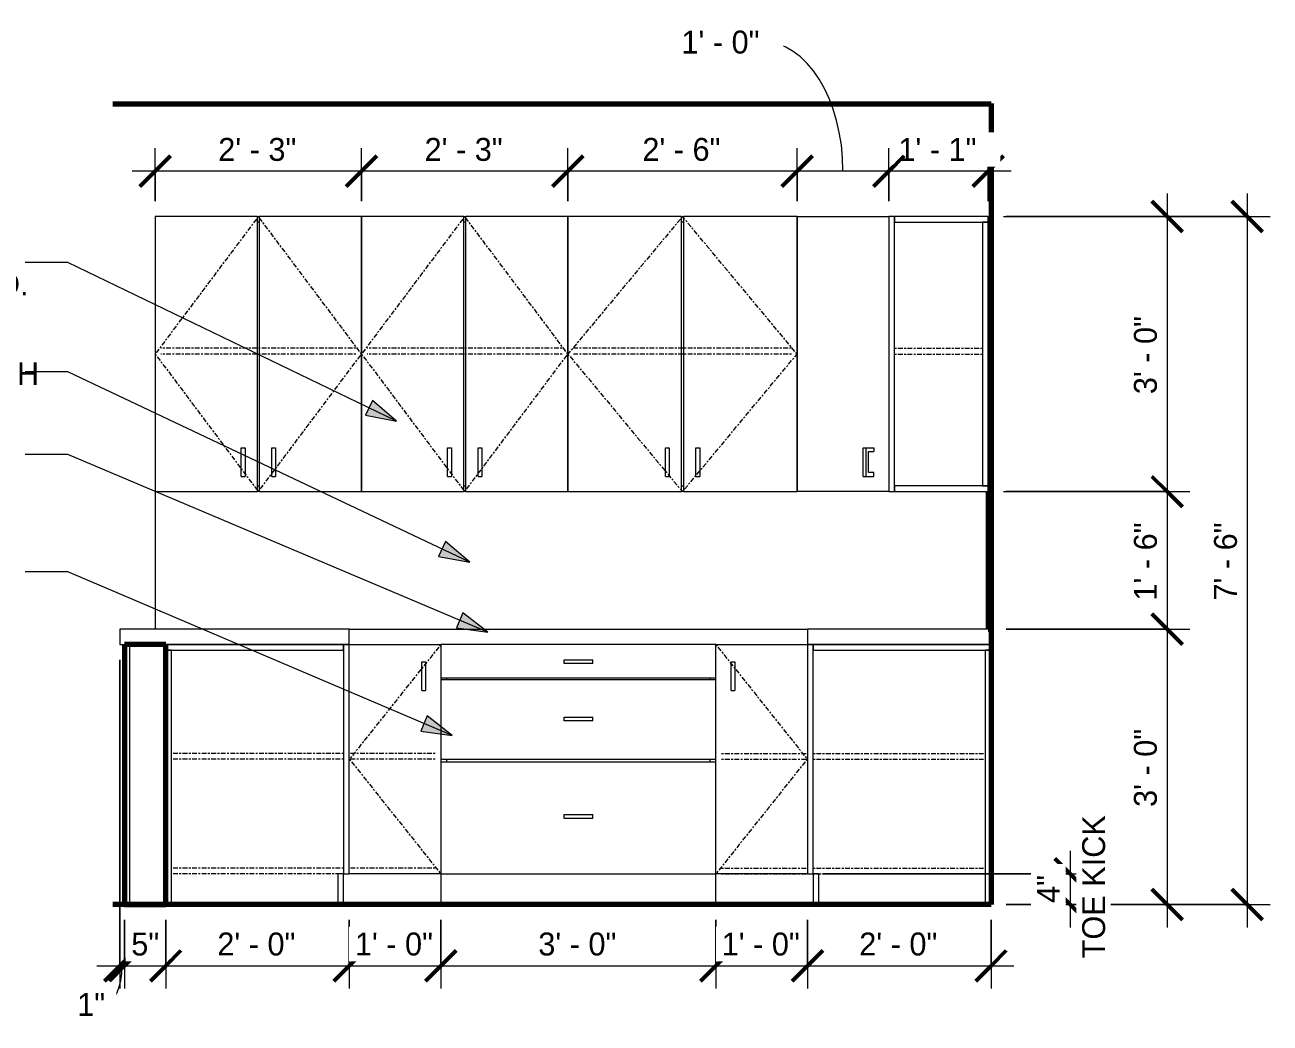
# Model space of a CAD drawing. Header units: inches. Extents: x -3927 to -2736, y 120 to 11438.
# Drawn here: x -2898.5 to -2735.6, y 120.5 to 251.1 of the extents above; entities that cross this region are included whole.
import ezdxf

# ---------------------------------------------------------------- set-up
doc = ezdxf.new("R2010")
doc.units = ezdxf.units.IN
doc.header["$MEASUREMENT"] = 0
doc.linetypes.add('Center', pattern=[1.25, 0.25, -0.1875, 0.625, -0.1875])
for name, color, linetype, lineweight in [('0-6', 130, 'Continuous', 5), ('A-ANNO-DIMS', 211, 'Continuous', 9), ('A-ANNO-DIMS-32', 211, 'Continuous', 9), ('A-FLOR-2', 10, 'Continuous', 70), ('A-WALL', 113, 'Continuous', 18), ('A-WALL-3', 113, 'Continuous', 70), ('A-WALL-4', 113, 'Continuous', 9), ('G-ANNO-TEXT', 231, 'Continuous', 9), ('I-WALL-1', 10, 'Continuous', 70), ('Q-CASE', 31, 'Continuous', 9), ('Q-CASE-2', 31, 'Center', 9), ('Q-SPCQ', 91, 'Continuous', 9)]:
    doc.layers.add(name, color=color, linetype=linetype, lineweight=lineweight)
doc.styles.add('Century Gothic', font='ufonts.com_century-gothic.ttf', dxfattribs={"height": 3})
doc.dimstyles.new('OD_1__HACK_2', dxfattribs={"dimscale": 12, "dimtxt": 3.132505, "dimasz": 0.333333, "dimexe": 0.25, "dimexo": 0.166667, "dimgap": 0.041667, "dimtad": 1, "dimdec": 0, "dimzin": 3, "dimdsep": 46, "dimlunit": 4, "dimtxsty": 'Century Gothic', "dimblk1": 'OBLIQUE', "dimblk2": 'OBLIQUE', "dimsah": 1, "dimcen": 0.09, "dimdle": 0.25, "dimazin": 0, "dimtfac": 1, "dimtdec": 4, "dimtix": 1, "dimtmove": 0, "dimatfit": 3, "dimfxl": 1, "dimtvp": 1, "dimtfill": 1, "dimfrac": 2, "dimtolj": 1, "dimtzin": 0, "dimarcsym": 2})
doc.dimstyles.new('OD_1__HACK_2_1', dxfattribs={"dimscale": 12, "dimtxt": 3.132505, "dimasz": 0.333333, "dimexe": 0.25, "dimexo": 0.166667, "dimgap": 0.041667, "dimtad": 1, "dimdec": 0, "dimzin": 3, "dimdsep": 46, "dimlunit": 4, "dimtxsty": 'Century Gothic', "dimblk1": 'OBLIQUE', "dimblk2": 'OBLIQUE', "dimsah": 1, "dimcen": 0.09, "dimdle": 0.25, "dimazin": 0, "dimtfac": 1, "dimtdec": 4, "dimtix": 1, "dimtmove": 1, "dimatfit": 3, "dimfxl": 1, "dimtvp": 1, "dimtfill": 1, "dimfrac": 2, "dimtolj": 1, "dimtzin": 0, "dimarcsym": 2})

# ---------------------------------------------------------------- blocks, each defined once
blk = doc.blocks.new('CTR - 1st Phase - Shell_rvt-4-2ND _ 3RD FLOOR - 1BD D - ADA TYPE B - KITCHEN BACK WALL')
at = {"layer": 'A-FLOR-2'}
for p, q in [((-3602.21, 240.75), (-3487.28, 240.75)), ((-3487.28, 136), (-3602.21, 136))]:
    blk.add_line(p, q, dxfattribs=at)
blk = doc.blocks.new('CTR - 1st Phase - Common Walls_rvt-4-2ND _ 3RD FLOOR - 1BD D - ADA TYPE B - KITCHEN BACK WALL')
at = {"layer": 'I-WALL-1'}
for p, q in [((-3487.3, 240.77), (-3487.3, 136)), ((-3487.3, 136), (-3487.28, 136))]:
    blk.add_line(p, q, dxfattribs=at)
blk = doc.blocks.new('308 - 308-2727439-2ND _ 3RD FLOOR - 1BD D - ADA TYPE B - KITCHEN BACK WALL')
at = {"layer": 'Q-CASE'}
for p, q in [((-3512.67, 226), (-3500.67, 226)), ((-3512.67, 226), (-3512.67, 190)), ((-3512.67, 226), (-3512.67, 190)), ((-3504.03, 195.75), (-3503.69, 195.75)), ((-3504.03, 192), (-3504.03, 195.75)), ((-3503.69, 195.75), (-3502.63, 195.75)), ((-3503.69, 195.75), (-3503.69, 192)), ((-3502.63, 195.75), (-3502.63, 195.25)), ((-3503.33, 195.25), (-3502.63, 195.25)), ((-3503.33, 192.5), (-3503.33, 195.25)), ((-3502.63, 192.5), (-3503.33, 192.5)), ((-3502.63, 192), (-3502.63, 192.5)), ((-3504.03, 192), (-3503.69, 192)), ((-3503.69, 192), (-3502.63, 192)), ((-3500.67, 190), (-3512.67, 190))]:
    blk.add_line(p, q, dxfattribs=at)
blk = doc.blocks.new('300 Series Wall Hung Cabinet_302 - 24_ X 36_-2573584-2ND _ 3RD FLOOR - 1BD D - ADA TYPE B - KITCHEN BACK WALL')
at = {"layer": 'Q-CASE'}
for p, q in [((-3499.92, 226), (-3500.67, 226)), ((-3500.67, 226), (-3500.67, 190)), ((-3499.92, 190), (-3499.92, 226)), ((-3487.67, 226), (-3499.92, 226)), ((-3499.92, 226), (-3499.92, 225.25)), ((-3499.92, 225.25), (-3487.67, 225.25)), ((-3487.67, 225.25), (-3488.42, 225.25)), ((-3488.42, 225.25), (-3488.42, 190.75)), ((-3487.67, 225.25), (-3487.67, 226)), ((-3487.67, 190.75), (-3487.67, 225.25)), ((-3487.67, 190.75), (-3499.92, 190.75)), ((-3499.92, 190.75), (-3499.92, 190)), ((-3488.42, 190.75), (-3487.67, 190.75)), ((-3487.67, 190), (-3487.67, 190.75)), ((-3500.67, 190), (-3499.92, 190)), ((-3499.92, 190), (-3487.67, 190))]:
    blk.add_line(p, q, dxfattribs=at)
at = {"layer": 'Q-CASE-2'}
for p, q in [((-3499.92, 208.75), (-3488.42, 208.75)), ((-3499.92, 208), (-3488.42, 208))]:
    blk.add_line(p, q, dxfattribs=at)
blk = doc.blocks.new('300 Series Wall Hung Cabinet_302 - 30_ X 36_-2573882-2ND _ 3RD FLOOR - 1BD D - ADA TYPE B - KITCHEN BACK WALL')
at = {"layer": 'Q-CASE'}
for p, q in [((-3527.8, 226), (-3542.67, 226)), ((-3542.67, 226), (-3542.67, 190)), ((-3527.8, 190), (-3527.8, 226)), ((-3527.8, 226), (-3527.55, 226)), ((-3527.55, 225.25), (-3527.8, 225.25)), ((-3512.67, 226), (-3527.55, 226)), ((-3527.55, 226), (-3527.55, 190)), ((-3512.67, 190), (-3512.67, 226)), ((-3529.91, 195.75), (-3529.42, 195.75)), ((-3529.91, 192), (-3529.91, 195.75)), ((-3529.42, 195.75), (-3529.42, 192)), ((-3525.91, 195.75), (-3525.42, 195.75)), ((-3525.91, 192), (-3525.91, 195.75)), ((-3525.42, 195.75), (-3525.42, 192)), ((-3529.91, 192), (-3529.42, 192)), ((-3527.8, 190.75), (-3527.55, 190.75)), ((-3525.91, 192), (-3525.42, 192)), ((-3542.67, 190), (-3527.8, 190)), ((-3527.55, 190), (-3527.8, 190)), ((-3527.55, 190), (-3512.67, 190))]:
    blk.add_line(p, q, dxfattribs=at)
at = {"layer": 'Q-CASE-2'}
for p, q in [((-3527.67, 226), (-3542.67, 208)), ((-3512.67, 208), (-3527.67, 226)), ((-3513.42, 208.75), (-3541.92, 208.75)), ((-3542.67, 208), (-3527.67, 190)), ((-3513.42, 208), (-3541.92, 208)), ((-3527.67, 190), (-3512.67, 208))]:
    blk.add_line(p, q, dxfattribs=at)
blk = doc.blocks.new('300 Series Wall Hung Cabinet_302 - 27_ X 36_-2605031-2ND _ 3RD FLOOR - 1BD D - ADA TYPE B - KITCHEN BACK WALL')
at = {"layer": 'Q-CASE'}
for p, q in [((-3583.3, 226), (-3596.67, 226)), ((-3596.67, 226), (-3596.67, 190)), ((-3583.3, 190), (-3583.3, 226)), ((-3583.3, 226), (-3583.05, 226)), ((-3583.05, 225.25), (-3583.3, 225.25)), ((-3569.67, 226), (-3583.05, 226)), ((-3583.05, 226), (-3583.05, 190)), ((-3569.67, 190), (-3569.67, 226)), ((-3585.41, 195.75), (-3584.92, 195.75)), ((-3585.41, 192), (-3585.41, 195.75)), ((-3584.92, 195.75), (-3584.92, 192)), ((-3581.41, 195.75), (-3580.92, 195.75)), ((-3581.41, 192), (-3581.41, 195.75)), ((-3580.92, 195.75), (-3580.92, 192)), ((-3585.41, 192), (-3584.92, 192)), ((-3583.3, 190.75), (-3583.05, 190.75)), ((-3581.41, 192), (-3580.92, 192)), ((-3596.67, 190), (-3583.3, 190)), ((-3583.05, 190), (-3583.3, 190)), ((-3583.05, 190), (-3569.67, 190))]:
    blk.add_line(p, q, dxfattribs=at)
at = {"layer": 'Q-CASE-2'}
for p, q in [((-3583.17, 226), (-3596.67, 208)), ((-3569.67, 208), (-3583.17, 226)), ((-3570.42, 208.75), (-3595.92, 208.75)), ((-3596.67, 208), (-3583.17, 190)), ((-3570.42, 208), (-3595.92, 208)), ((-3583.17, 190), (-3569.67, 208))]:
    blk.add_line(p, q, dxfattribs=at)
blk = doc.blocks.new('Base Cabinet Corner 197 - Base Cabinet Corner 197-2565125-2ND _ 3RD FLOOR - 1BD D - ADA TYPE B - KITCHEN BACK WALL')
at = {"layer": 'Q-CASE'}
for p, q in [((-3523.3, 170), (-3511.32, 170)), ((-3523.3, 140), (-3523.3, 170)), ((-3511.32, 170), (-3511.3, 170)), ((-3511.32, 170), (-3511.32, 140)), ((-3510.55, 170), (-3511.3, 170)), ((-3511.3, 170), (-3511.3, 140)), ((-3510.55, 140), (-3510.55, 170)), ((-3487.3, 170), (-3510.55, 170)), ((-3510.55, 170), (-3510.55, 169.25)), ((-3487.3, 169.25), (-3487.3, 170)), ((-3510.55, 169.25), (-3487.3, 169.25)), ((-3488.05, 169.25), (-3488.05, 136)), ((-3487.3, 169.25), (-3488.05, 169.25)), ((-3487.3, 136), (-3487.3, 169.25)), ((-3521.3, 167.75), (-3520.81, 167.75)), ((-3521.3, 164), (-3521.3, 167.75)), ((-3520.81, 167.75), (-3520.81, 164)), ((-3521.3, 164), (-3520.81, 164)), ((-3523.3, 136), (-3523.3, 140)), ((-3523.3, 136), (-3523.3, 140)), ((-3511.32, 140), (-3523.3, 140)), ((-3511.3, 140), (-3511.32, 140)), ((-3511.3, 140), (-3510.55, 140)), ((-3509.83, 140), (-3510.58, 140)), ((-3510.58, 140), (-3510.58, 136)), ((-3509.83, 136), (-3509.83, 140)), ((-3509.82, 136), (-3509.82, 140)), ((-3510.58, 136), (-3509.83, 136)), ((-3488.05, 136), (-3487.3, 136))]:
    blk.add_line(p, q, dxfattribs=at)
at = {"layer": 'Q-CASE-2'}
for p, q in [((-3523.3, 170), (-3511.35, 155)), ((-3511.35, 155), (-3523.3, 140)), ((-3522.55, 155.75), (-3511.3, 155.75)), ((-3522.55, 155), (-3511.35, 155)), ((-3510.58, 155.75), (-3488.05, 155.75)), ((-3510.58, 155), (-3488.05, 155)), ((-3522.55, 140.75), (-3511.3, 140.75)), ((-3510.58, 140.75), (-3488.05, 140.75)), ((-3522.55, 140), (-3511.35, 140)), ((-3510.58, 140), (-3488.05, 140))]:
    blk.add_line(p, q, dxfattribs=at)
blk = doc.blocks.new('Base Cabinet 3 Drawer 230 - Base Cabinet 3 Drawer 230 36_-2567957-2ND _ 3RD FLOOR - 1BD D - ADA TYPE B - KITCHEN BACK WALL')
at = {"layer": 'Q-CASE'}
for p, q in [((-3523.3, 170), (-3559.3, 170)), ((-3543.17, 168), (-3539.42, 168)), ((-3543.17, 167.5), (-3543.17, 168)), ((-3539.42, 167.5), (-3539.42, 168)), ((-3539.42, 167.5), (-3543.17, 167.5)), ((-3559.3, 165.62), (-3523.3, 165.62)), ((-3523.3, 165.37), (-3559.3, 165.37)), ((-3558.55, 165.62), (-3558.55, 165.37)), ((-3524.05, 165.37), (-3524.05, 165.62)), ((-3543.17, 160.5), (-3539.42, 160.5)), ((-3543.17, 160), (-3543.17, 160.5)), ((-3539.42, 160), (-3543.17, 160)), ((-3539.42, 160), (-3539.42, 160.5)), ((-3559.3, 155), (-3523.3, 155)), ((-3558.55, 155), (-3558.55, 154.62)), ((-3524.05, 154.62), (-3524.05, 155)), ((-3523.3, 154.62), (-3559.3, 154.62)), ((-3543.17, 147.75), (-3539.42, 147.75)), ((-3543.17, 147.25), (-3543.17, 147.75)), ((-3539.42, 147.25), (-3543.17, 147.25)), ((-3539.42, 147.25), (-3539.42, 147.75)), ((-3559.3, 140), (-3523.3, 140))]:
    blk.add_line(p, q, dxfattribs=at)
blk = doc.blocks.new('Base Cabinet Corner 197 - Base Cabinet Corner 197-2569781-2ND _ 3RD FLOOR - 1BD D - ADA TYPE B - KITCHEN BACK WALL')
at = {"layer": 'Q-CASE'}
for p, q in [((-3572.05, 170), (-3595.3, 170)), ((-3595.3, 170), (-3595.3, 169.25)), ((-3571.3, 170), (-3572.05, 170)), ((-3572.05, 170), (-3572.05, 140)), ((-3572.05, 169.25), (-3572.05, 170)), ((-3571.3, 170), (-3571.28, 170)), ((-3571.3, 140), (-3571.3, 170)), ((-3571.28, 170), (-3559.3, 170)), ((-3571.28, 140), (-3571.28, 170)), ((-3559.3, 170), (-3559.3, 140)), ((-3595.3, 169.25), (-3572.05, 169.25)), ((-3594.55, 169.25), (-3595.3, 169.25)), ((-3595.3, 169.25), (-3595.3, 136)), ((-3594.55, 136), (-3594.55, 169.25)), ((-3561.79, 167.75), (-3561.3, 167.75)), ((-3561.79, 164), (-3561.79, 167.75)), ((-3561.3, 167.75), (-3561.3, 164)), ((-3561.79, 164), (-3561.3, 164)), ((-3572.78, 140), (-3572.78, 136)), ((-3572.02, 140), (-3572.77, 140)), ((-3572.77, 140), (-3572.77, 136)), ((-3572.05, 140), (-3571.3, 140)), ((-3572.02, 136), (-3572.02, 140)), ((-3571.28, 140), (-3571.3, 140)), ((-3559.3, 140), (-3571.28, 140)), ((-3559.3, 140), (-3559.3, 136)), ((-3559.3, 140), (-3559.3, 136)), ((-3595.3, 136), (-3594.55, 136)), ((-3572.77, 136), (-3572.02, 136))]:
    blk.add_line(p, q, dxfattribs=at)
at = {"layer": 'Q-CASE-2'}
for p, q in [((-3559.3, 170), (-3571.25, 155)), ((-3572.02, 155.75), (-3594.55, 155.75)), ((-3572.02, 155), (-3594.55, 155)), ((-3560.05, 155.75), (-3571.3, 155.75)), ((-3560.05, 155), (-3571.25, 155)), ((-3571.25, 155), (-3559.3, 140)), ((-3572.02, 140.75), (-3594.55, 140.75)), ((-3560.05, 140.75), (-3571.3, 140.75)), ((-3572.02, 140), (-3594.55, 140)), ((-3560.05, 140), (-3571.25, 140))]:
    blk.add_line(p, q, dxfattribs=at)
blk = doc.blocks.new('DIMBLOCK60-2ND _ 3RD FLOOR - 1BD D - ADA TYPE B - KITCHEN BACK WALL')
at = {"layer": 'A-ANNO-DIMS-32'}
for p, q in [((-2785.49, 228), (-2785.49, 234.93)), ((-2772.49, 228), (-2772.49, 234.93)), ((-2769.49, 231.93), (-2785.49, 231.93)), ((-2785.49, 231.93), (-2785.49, 228)), ((-2772.49, 231.93), (-2772.49, 228))]:
    blk.add_line(p, q, dxfattribs=at)
at = {"layer": 'A-ANNO-DIMS-32', "lineweight": 50}
for p, q in [((-2785.49, 231.93), (-2783.49, 233.93)), ((-2772.49, 231.93), (-2770.49, 233.93)), ((-2785.49, 231.93), (-2787.49, 229.93)), ((-2772.49, 231.93), (-2774.49, 229.93))]:
    blk.add_line(p, q, dxfattribs=at)
at = {"layer": 'A-ANNO-DIMS-32', "color": 0, "insert": (-2784.24, 236.27), "char_height": 3, "width": 12.5897, "attachment_point": 1, "line_spacing_factor": 0.984502, "style": 'Century Gothic', "bg_fill": 3, "box_fill_scale": 1.25, "bg_fill_color": 256, "bg_fill_true_color": 13158600, "bg_fill_transparency": 0}
blk.add_mtext('1\' - 1"', dxfattribs=at)
blk = doc.blocks.new('_Oblique')
at = {"color": 0, "linetype": 'ByBlock', "lineweight": -2}
blk.add_line((-0.5, -0.5), (0.5, 0.5), dxfattribs=at)
blk = doc.blocks.new('DIMBLOCK61-2ND _ 3RD FLOOR - 1BD D - ADA TYPE B - KITCHEN BACK WALL')
at = {"layer": 'A-ANNO-DIMS-32'}
for p, q in [((-2797.49, 228), (-2797.49, 234.93)), ((-2785.49, 228), (-2785.49, 234.93)), ((-2785.49, 231.93), (-2797.49, 231.93)), ((-2797.49, 231.93), (-2797.49, 228)), ((-2785.49, 231.93), (-2785.49, 228))]:
    blk.add_line(p, q, dxfattribs=at)
at = {"layer": 'A-ANNO-DIMS-32', "lineweight": 50}
for p, q in [((-2797.49, 231.93), (-2795.49, 233.93)), ((-2785.49, 231.93), (-2783.49, 233.93)), ((-2797.49, 231.93), (-2799.49, 229.93)), ((-2785.49, 231.93), (-2787.49, 229.93))]:
    blk.add_line(p, q, dxfattribs=at)
at = {"layer": 'A-ANNO-DIMS-32'}
blk.add_ellipse((-2802.13, 231.93), major_axis=(0, 16.99), ratio=0.626296, start_param=4.712389, end_param=6.283185, dxfattribs=at)
at = {"layer": 'A-ANNO-DIMS-32', "color": 0, "insert": (-2812.63, 250.31), "char_height": 3, "width": 12.5897, "attachment_point": 1, "line_spacing_factor": 0.984502, "style": 'Century Gothic', "bg_fill": 3, "box_fill_scale": 1.25, "bg_fill_color": 256, "bg_fill_true_color": 13158600, "bg_fill_transparency": 0}
blk.add_mtext('1\' - 0"', dxfattribs=at)
blk = doc.blocks.new('DIMBLOCK62-2ND _ 3RD FLOOR - 1BD D - ADA TYPE B - KITCHEN BACK WALL')
at = {"layer": 'A-ANNO-DIMS-32'}
for p, q in [((-2827.49, 228), (-2827.49, 234.93)), ((-2797.49, 228), (-2797.49, 234.93)), ((-2797.49, 231.93), (-2827.49, 231.93)), ((-2827.49, 231.93), (-2827.49, 228)), ((-2797.49, 231.93), (-2797.49, 228))]:
    blk.add_line(p, q, dxfattribs=at)
at = {"layer": 'A-ANNO-DIMS-32', "lineweight": 50}
for p, q in [((-2827.49, 231.93), (-2825.49, 233.93)), ((-2797.49, 231.93), (-2795.49, 233.93)), ((-2827.49, 231.93), (-2829.49, 229.93)), ((-2797.49, 231.93), (-2799.49, 229.93))]:
    blk.add_line(p, q, dxfattribs=at)
at = {"layer": 'A-ANNO-DIMS-32', "color": 0, "insert": (-2817.74, 236.27), "char_height": 3, "width": 12.5897, "attachment_point": 1, "line_spacing_factor": 0.984502, "style": 'Century Gothic', "bg_fill": 3, "box_fill_scale": 1.25, "bg_fill_color": 256, "bg_fill_true_color": 13158600, "bg_fill_transparency": 0}
blk.add_mtext('2\' - 6"', dxfattribs=at)
blk = doc.blocks.new('DIMBLOCK63-2ND _ 3RD FLOOR - 1BD D - ADA TYPE B - KITCHEN BACK WALL')
at = {"layer": 'A-ANNO-DIMS-32'}
for p, q in [((-2854.49, 228), (-2854.49, 234.93)), ((-2827.49, 228), (-2827.49, 234.93)), ((-2827.49, 231.93), (-2854.49, 231.93)), ((-2854.49, 231.93), (-2854.49, 228)), ((-2827.49, 231.93), (-2827.49, 228))]:
    blk.add_line(p, q, dxfattribs=at)
at = {"layer": 'A-ANNO-DIMS-32', "lineweight": 50}
for p, q in [((-2854.49, 231.93), (-2852.49, 233.93)), ((-2827.49, 231.93), (-2825.49, 233.93)), ((-2854.49, 231.93), (-2856.49, 229.93)), ((-2827.49, 231.93), (-2829.49, 229.93))]:
    blk.add_line(p, q, dxfattribs=at)
at = {"layer": 'A-ANNO-DIMS-32', "color": 0, "insert": (-2846.24, 236.27), "char_height": 3, "width": 12.5897, "attachment_point": 1, "line_spacing_factor": 0.984502, "style": 'Century Gothic', "bg_fill": 3, "box_fill_scale": 1.25, "bg_fill_color": 256, "bg_fill_true_color": 13158600, "bg_fill_transparency": 0}
blk.add_mtext('2\' - 3"', dxfattribs=at)
blk = doc.blocks.new('DIMBLOCK64-2ND _ 3RD FLOOR - 1BD D - ADA TYPE B - KITCHEN BACK WALL')
at = {"layer": 'A-ANNO-DIMS-32'}
for p, q in [((-2881.49, 228), (-2881.49, 234.93)), ((-2854.49, 228), (-2854.49, 234.93)), ((-2854.49, 231.93), (-2884.49, 231.93)), ((-2881.49, 231.93), (-2881.49, 228)), ((-2854.49, 231.93), (-2854.49, 228))]:
    blk.add_line(p, q, dxfattribs=at)
at = {"layer": 'A-ANNO-DIMS-32', "lineweight": 50}
for p, q in [((-2881.49, 231.93), (-2879.49, 233.93)), ((-2854.49, 231.93), (-2852.49, 233.93)), ((-2881.49, 231.93), (-2883.49, 229.93)), ((-2854.49, 231.93), (-2856.49, 229.93))]:
    blk.add_line(p, q, dxfattribs=at)
at = {"layer": 'A-ANNO-DIMS-32', "color": 0, "insert": (-2873.24, 236.27), "char_height": 3, "width": 12.5897, "attachment_point": 1, "line_spacing_factor": 0.984502, "style": 'Century Gothic', "bg_fill": 3, "box_fill_scale": 1.25, "bg_fill_color": 256, "bg_fill_true_color": 13158600, "bg_fill_transparency": 0}
blk.add_mtext('2\' - 3"', dxfattribs=at)
blk = doc.blocks.new('DIMBLOCK65-2ND _ 3RD FLOOR - 1BD D - ADA TYPE B - KITCHEN BACK WALL')
at = {"layer": 'A-ANNO-DIMS-32'}
for p, q in [((-2749.08, 229), (-2749.08, 190)), ((-2770.49, 226), (-2746.08, 226)), ((-2749.08, 226), (-2770.12, 226)), ((-2770.49, 190), (-2746.08, 190)), ((-2749.08, 190), (-2770.12, 190))]:
    blk.add_line(p, q, dxfattribs=at)
at = {"layer": 'A-ANNO-DIMS-32', "lineweight": 50}
for p, q in [((-2749.08, 226), (-2751.08, 228)), ((-2749.08, 226), (-2747.08, 224)), ((-2749.08, 190), (-2751.08, 192)), ((-2749.08, 190), (-2747.08, 188))]:
    blk.add_line(p, q, dxfattribs=at)
at = {"layer": 'A-ANNO-DIMS-32', "color": 0, "insert": (-2753.42, 202.75), "char_height": 3, "width": 12.5897, "attachment_point": 1, "rotation": 90, "line_spacing_factor": 0.984502, "style": 'Century Gothic', "bg_fill": 3, "box_fill_scale": 1.25, "bg_fill_color": 256, "bg_fill_true_color": 13158600, "bg_fill_transparency": 0}
blk.add_mtext('3\' - 0"', dxfattribs=at)
blk = doc.blocks.new('DIMBLOCK66-2ND _ 3RD FLOOR - 1BD D - ADA TYPE B - KITCHEN BACK WALL')
at = {"layer": 'A-ANNO-DIMS-32', "lineweight": 50}
for p, q in [((-2749.08, 190), (-2751.08, 192)), ((-2749.08, 190), (-2747.08, 188)), ((-2749.08, 172), (-2751.08, 174)), ((-2749.08, 172), (-2747.08, 170))]:
    blk.add_line(p, q, dxfattribs=at)
at = {"layer": 'A-ANNO-DIMS-32'}
for p, q in [((-2770.49, 190), (-2746.08, 190)), ((-2749.08, 190), (-2770.12, 190)), ((-2749.08, 190), (-2749.08, 172)), ((-2770.12, 172), (-2746.08, 172)), ((-2749.08, 172), (-2770.12, 172))]:
    blk.add_line(p, q, dxfattribs=at)
at = {"layer": 'A-ANNO-DIMS-32', "color": 0, "insert": (-2753.42, 175.75), "char_height": 3, "width": 12.5897, "attachment_point": 1, "rotation": 90, "line_spacing_factor": 0.984502, "style": 'Century Gothic', "bg_fill": 3, "box_fill_scale": 1.25, "bg_fill_color": 256, "bg_fill_true_color": 13158600, "bg_fill_transparency": 0}
blk.add_mtext('1\' - 6"', dxfattribs=at)
blk = doc.blocks.new('DIMBLOCK67-2ND _ 3RD FLOOR - 1BD D - ADA TYPE B - KITCHEN BACK WALL')
at = {"layer": 'A-ANNO-DIMS-32', "lineweight": 50}
for p, q in [((-2749.08, 172), (-2751.08, 174)), ((-2749.08, 172), (-2747.08, 170)), ((-2749.08, 136), (-2751.08, 138)), ((-2749.08, 136), (-2747.08, 134))]:
    blk.add_line(p, q, dxfattribs=at)
at = {"layer": 'A-ANNO-DIMS-32'}
for p, q in [((-2770.12, 172), (-2746.08, 172)), ((-2749.08, 172), (-2770.12, 172)), ((-2749.08, 172), (-2749.08, 133)), ((-2770.12, 136), (-2746.08, 136)), ((-2749.08, 136), (-2770.12, 136))]:
    blk.add_line(p, q, dxfattribs=at)
at = {"layer": 'A-ANNO-DIMS-32', "color": 0, "insert": (-2753.42, 148.75), "char_height": 3, "width": 12.5897, "attachment_point": 1, "rotation": 90, "line_spacing_factor": 0.984502, "style": 'Century Gothic', "bg_fill": 3, "box_fill_scale": 1.25, "bg_fill_color": 256, "bg_fill_true_color": 13158600, "bg_fill_transparency": 0}
blk.add_mtext('3\' - 0"', dxfattribs=at)
blk = doc.blocks.new('DIMBLOCK68-2ND _ 3RD FLOOR - 1BD D - ADA TYPE B - KITCHEN BACK WALL')
at = {"layer": 'A-ANNO-DIMS-32'}
for p, q in [((-2738.6, 229), (-2738.6, 133)), ((-2770.49, 226), (-2735.6, 226)), ((-2738.6, 226), (-2770.12, 226)), ((-2770.12, 136), (-2735.6, 136)), ((-2738.6, 136), (-2770.12, 136))]:
    blk.add_line(p, q, dxfattribs=at)
at = {"layer": 'A-ANNO-DIMS-32', "lineweight": 50}
for p, q in [((-2738.6, 226), (-2740.6, 228)), ((-2738.6, 226), (-2736.6, 224)), ((-2738.6, 136), (-2740.6, 138)), ((-2738.6, 136), (-2736.6, 134))]:
    blk.add_line(p, q, dxfattribs=at)
at = {"layer": 'A-ANNO-DIMS-32', "color": 0, "insert": (-2742.94, 175.75), "char_height": 3, "width": 12.5897, "attachment_point": 1, "rotation": 90, "line_spacing_factor": 0.984502, "style": 'Century Gothic', "bg_fill": 3, "box_fill_scale": 1.25, "bg_fill_color": 256, "bg_fill_true_color": 13158600, "bg_fill_transparency": 0}
blk.add_mtext('7\' - 6"', dxfattribs=at)
blk = doc.blocks.new('DIMBLOCK69-2ND _ 3RD FLOOR - 1BD D - ADA TYPE B - KITCHEN BACK WALL')
at = {"layer": 'A-ANNO-DIMS-32', "lineweight": 50}
for p, q in [((-2761.77, 140), (-2763.77, 142)), ((-2761.77, 140), (-2759.77, 138)), ((-2761.77, 136), (-2763.77, 138)), ((-2761.77, 136), (-2759.77, 134))]:
    blk.add_line(p, q, dxfattribs=at)
at = {"layer": 'A-ANNO-DIMS-32'}
for p, q in [((-2761.77, 143), (-2761.77, 133)), ((-2794.17, 140), (-2758.77, 140)), ((-2761.77, 140), (-2794.17, 140)), ((-2770.12, 136), (-2758.77, 136)), ((-2761.77, 136), (-2770.12, 136))]:
    blk.add_line(p, q, dxfattribs=at)
at = {"layer": 'A-ANNO-DIMS-32', "color": 0, "char_height": 3, "attachment_point": 1, "rotation": 90, "line_spacing_factor": 0.984502, "style": 'Century Gothic', "bg_fill": 3, "box_fill_scale": 1.25, "bg_fill_color": 256, "bg_fill_true_color": 13158600, "bg_fill_transparency": 0}
for s, insert, width in [('TOE KICK', (-2760.19, 128.95), 21.7187), ('4"', (-2766.12, 136.19), 4.3557)]:
    blk.add_mtext(s, dxfattribs=dict(at, insert=insert, width=width))
blk = doc.blocks.new('DIMBLOCK70-2ND _ 3RD FLOOR - 1BD D - ADA TYPE B - KITCHEN BACK WALL')
at = {"layer": 'A-ANNO-DIMS-32'}
for p, q in [((-2886.12, 168), (-2886.12, 124.98)), ((-2886.12, 127.98), (-2886.12, 168)), ((-2885.49, 134), (-2885.49, 124.98)), ((-2885.49, 127.98), (-2885.49, 134)), ((-2889.12, 127.98), (-2885.49, 127.98))]:
    blk.add_line(p, q, dxfattribs=at)
at = {"layer": 'A-ANNO-DIMS-32', "lineweight": 50}
for p, q in [((-2886.12, 127.98), (-2884.12, 129.98)), ((-2885.49, 127.98), (-2883.49, 129.98)), ((-2886.12, 127.98), (-2888.12, 125.98)), ((-2885.49, 127.98), (-2887.49, 125.98))]:
    blk.add_line(p, q, dxfattribs=at)
at = {"layer": 'A-ANNO-DIMS-32'}
blk.add_ellipse((-2888.07, 127.98), major_axis=(0, 4.95), ratio=0.458332, start_param=3.141593, end_param=4.712389, dxfattribs=at)
at = {"layer": 'A-ANNO-DIMS-32', "color": 0, "insert": (-2891.7, 124.41), "char_height": 3, "width": 4.3557, "attachment_point": 1, "line_spacing_factor": 0.984502, "style": 'Century Gothic', "bg_fill": 3, "box_fill_scale": 1.25, "bg_fill_color": 256, "bg_fill_true_color": 13158600, "bg_fill_transparency": 0}
blk.add_mtext('1"', dxfattribs=at)
blk = doc.blocks.new('DIMBLOCK71-2ND _ 3RD FLOOR - 1BD D - ADA TYPE B - KITCHEN BACK WALL')
at = {"layer": 'A-ANNO-DIMS-32'}
for p, q in [((-2885.49, 134), (-2885.49, 124.98)), ((-2885.49, 127.98), (-2885.49, 134)), ((-2880.12, 134), (-2880.12, 124.98)), ((-2880.12, 127.98), (-2880.12, 134)), ((-2885.49, 127.98), (-2880.12, 127.98))]:
    blk.add_line(p, q, dxfattribs=at)
at = {"layer": 'A-ANNO-DIMS-32', "lineweight": 50}
for p, q in [((-2885.49, 127.98), (-2883.49, 129.98)), ((-2880.12, 127.98), (-2878.12, 129.98)), ((-2885.49, 127.98), (-2887.49, 125.98)), ((-2880.12, 127.98), (-2882.12, 125.98))]:
    blk.add_line(p, q, dxfattribs=at)
at = {"layer": 'A-ANNO-DIMS-32', "color": 0, "insert": (-2884.62, 132.32), "char_height": 3, "width": 4.3557, "attachment_point": 1, "line_spacing_factor": 0.984502, "style": 'Century Gothic', "bg_fill": 3, "box_fill_scale": 1.25, "bg_fill_color": 256, "bg_fill_true_color": 13158600, "bg_fill_transparency": 0}
blk.add_mtext('5"', dxfattribs=at)
blk = doc.blocks.new('DIMBLOCK72-2ND _ 3RD FLOOR - 1BD D - ADA TYPE B - KITCHEN BACK WALL')
at = {"layer": 'A-ANNO-DIMS-32'}
for p, q in [((-2880.12, 134), (-2880.12, 124.98)), ((-2880.12, 127.98), (-2880.12, 134)), ((-2856.12, 134), (-2856.12, 124.98)), ((-2856.12, 127.98), (-2856.12, 134)), ((-2880.12, 127.98), (-2856.12, 127.98))]:
    blk.add_line(p, q, dxfattribs=at)
at = {"layer": 'A-ANNO-DIMS-32', "lineweight": 50}
for p, q in [((-2880.12, 127.98), (-2878.12, 129.98)), ((-2856.12, 127.98), (-2854.12, 129.98)), ((-2880.12, 127.98), (-2882.12, 125.98)), ((-2856.12, 127.98), (-2858.12, 125.98))]:
    blk.add_line(p, q, dxfattribs=at)
at = {"layer": 'A-ANNO-DIMS-32', "color": 0, "insert": (-2873.36, 132.32), "char_height": 3, "width": 12.5897, "attachment_point": 1, "line_spacing_factor": 0.984502, "style": 'Century Gothic', "bg_fill": 3, "box_fill_scale": 1.25, "bg_fill_color": 256, "bg_fill_true_color": 13158600, "bg_fill_transparency": 0}
blk.add_mtext('2\' - 0"', dxfattribs=at)
blk = doc.blocks.new('DIMBLOCK73-2ND _ 3RD FLOOR - 1BD D - ADA TYPE B - KITCHEN BACK WALL')
at = {"layer": 'A-ANNO-DIMS-32'}
for p, q in [((-2856.12, 134), (-2856.12, 124.98)), ((-2856.12, 127.98), (-2856.12, 134)), ((-2844.12, 134), (-2844.12, 124.98)), ((-2844.12, 127.98), (-2844.12, 134)), ((-2856.12, 127.98), (-2844.12, 127.98))]:
    blk.add_line(p, q, dxfattribs=at)
at = {"layer": 'A-ANNO-DIMS-32', "lineweight": 50}
for p, q in [((-2856.12, 127.98), (-2854.12, 129.98)), ((-2844.12, 127.98), (-2842.12, 129.98)), ((-2856.12, 127.98), (-2858.12, 125.98)), ((-2844.12, 127.98), (-2846.12, 125.98))]:
    blk.add_line(p, q, dxfattribs=at)
at = {"layer": 'A-ANNO-DIMS-32', "color": 0, "insert": (-2855.36, 132.32), "char_height": 3, "width": 12.5897, "attachment_point": 1, "line_spacing_factor": 0.984502, "style": 'Century Gothic', "bg_fill": 3, "box_fill_scale": 1.25, "bg_fill_color": 256, "bg_fill_true_color": 13158600, "bg_fill_transparency": 0}
blk.add_mtext('1\' - 0"', dxfattribs=at)
blk = doc.blocks.new('DIMBLOCK74-2ND _ 3RD FLOOR - 1BD D - ADA TYPE B - KITCHEN BACK WALL')
at = {"layer": 'A-ANNO-DIMS-32'}
for p, q in [((-2844.12, 134), (-2844.12, 124.98)), ((-2844.12, 127.98), (-2844.12, 134)), ((-2808.12, 134), (-2808.12, 124.98)), ((-2808.12, 127.98), (-2808.12, 134)), ((-2844.12, 127.98), (-2808.12, 127.98))]:
    blk.add_line(p, q, dxfattribs=at)
at = {"layer": 'A-ANNO-DIMS-32', "lineweight": 50}
for p, q in [((-2844.12, 127.98), (-2842.12, 129.98)), ((-2808.12, 127.98), (-2806.12, 129.98)), ((-2844.12, 127.98), (-2846.12, 125.98)), ((-2808.12, 127.98), (-2810.12, 125.98))]:
    blk.add_line(p, q, dxfattribs=at)
at = {"layer": 'A-ANNO-DIMS-32', "color": 0, "insert": (-2831.36, 132.32), "char_height": 3, "width": 12.5897, "attachment_point": 1, "line_spacing_factor": 0.984502, "style": 'Century Gothic', "bg_fill": 3, "box_fill_scale": 1.25, "bg_fill_color": 256, "bg_fill_true_color": 13158600, "bg_fill_transparency": 0}
blk.add_mtext('3\' - 0"', dxfattribs=at)
blk = doc.blocks.new('DIMBLOCK75-2ND _ 3RD FLOOR - 1BD D - ADA TYPE B - KITCHEN BACK WALL')
at = {"layer": 'A-ANNO-DIMS-32'}
for p, q in [((-2808.12, 134), (-2808.12, 124.98)), ((-2808.12, 127.98), (-2808.12, 134)), ((-2796.12, 134), (-2796.12, 124.98)), ((-2796.12, 127.98), (-2796.12, 134)), ((-2808.12, 127.98), (-2796.12, 127.98))]:
    blk.add_line(p, q, dxfattribs=at)
at = {"layer": 'A-ANNO-DIMS-32', "lineweight": 50}
for p, q in [((-2808.12, 127.98), (-2806.12, 129.98)), ((-2796.12, 127.98), (-2794.12, 129.98)), ((-2808.12, 127.98), (-2810.12, 125.98)), ((-2796.12, 127.98), (-2798.12, 125.98))]:
    blk.add_line(p, q, dxfattribs=at)
at = {"layer": 'A-ANNO-DIMS-32', "color": 0, "insert": (-2807.36, 132.32), "char_height": 3, "width": 12.5897, "attachment_point": 1, "line_spacing_factor": 0.984502, "style": 'Century Gothic', "bg_fill": 3, "box_fill_scale": 1.25, "bg_fill_color": 256, "bg_fill_true_color": 13158600, "bg_fill_transparency": 0}
blk.add_mtext('1\' - 0"', dxfattribs=at)
blk = doc.blocks.new('DIMBLOCK76-2ND _ 3RD FLOOR - 1BD D - ADA TYPE B - KITCHEN BACK WALL')
at = {"layer": 'A-ANNO-DIMS-32'}
for p, q in [((-2796.12, 134), (-2796.12, 124.98)), ((-2796.12, 127.98), (-2796.12, 134)), ((-2772.12, 134), (-2772.12, 124.98)), ((-2772.12, 127.98), (-2772.12, 134)), ((-2796.12, 127.98), (-2769.12, 127.98))]:
    blk.add_line(p, q, dxfattribs=at)
at = {"layer": 'A-ANNO-DIMS-32', "lineweight": 50}
for p, q in [((-2796.12, 127.98), (-2794.12, 129.98)), ((-2772.12, 127.98), (-2770.12, 129.98)), ((-2796.12, 127.98), (-2798.12, 125.98)), ((-2772.12, 127.98), (-2774.12, 125.98))]:
    blk.add_line(p, q, dxfattribs=at)
at = {"layer": 'A-ANNO-DIMS-32', "color": 0, "insert": (-2789.36, 132.32), "char_height": 3, "width": 12.5897, "attachment_point": 1, "line_spacing_factor": 0.984502, "style": 'Century Gothic', "bg_fill": 3, "box_fill_scale": 1.25, "bg_fill_color": 256, "bg_fill_true_color": 13158600, "bg_fill_transparency": 0}
blk.add_mtext('2\' - 0"', dxfattribs=at)

msp = doc.modelspace()

# ---------------------------------------------------------------- hatches: boundary and pattern name
at = {"layer": 'G-ANNO-TEXT'}
for points in [[(-2849.91, 199.23), (-2853.04, 201.93), (-2853.97, 200)], [(-2840.33, 180.78), (-2843.49, 183.46), (-2844.4, 181.53)], [(-2837.96, 171.6), (-2841.23, 174.15), (-2842.07, 172.18)], [(-2842.63, 158.1), (-2845.89, 160.66), (-2846.73, 158.68)]]:
    msp.add_hatch(color=256, dxfattribs=at).paths.add_polyline_path(points, flags=0)

# ---------------------------------------------------------------- linework, layer by layer
at = {"layer": 'A-WALL'}
for p, q in [((-2881.49, 190), (-2881.49, 172)), ((-2884.87, 170), (-2884.87, 136))]:
    msp.add_line(p, q, dxfattribs=at)
at = {"layer": 'A-WALL-3'}
for p, q in [((-2772.12, 190), (-2772.49, 190)), ((-2772.49, 190), (-2772.49, 172)), ((-2772.12, 172), (-2772.12, 190)), ((-2772.49, 172), (-2772.12, 172)), ((-2880.12, 170), (-2885.49, 170)), ((-2885.49, 170), (-2885.49, 136)), ((-2880.12, 136), (-2880.12, 170)), ((-2885.49, 136), (-2880.12, 136))]:
    msp.add_line(p, q, dxfattribs=at)
at = {"layer": 'A-WALL-4'}
for p, q in [((-2856.12, 172), (-2796.12, 172)), ((-2808.12, 170), (-2844.12, 170))]:
    msp.add_line(p, q, dxfattribs=at)
at = {"layer": 'G-ANNO-TEXT'}
for p, q in [((-2892.93, 219.99), (-2898.51, 219.99)), ((-2849.91, 199.23), (-2892.93, 219.99)), ((-2892.93, 205.68), (-2898.51, 205.68)), ((-2840.33, 180.78), (-2892.93, 205.68)), ((-2853.04, 201.93), (-2853.97, 200)), ((-2849.91, 199.23), (-2853.04, 201.93)), ((-2853.97, 200), (-2849.91, 199.23)), ((-2892.93, 194.85), (-2898.51, 194.85)), ((-2837.96, 171.6), (-2892.93, 194.85)), ((-2843.49, 183.46), (-2844.4, 181.53)), ((-2840.33, 180.78), (-2843.49, 183.46)), ((-2844.4, 181.53), (-2840.33, 180.78)), ((-2892.93, 179.51), (-2898.51, 179.51)), ((-2841.23, 174.15), (-2842.07, 172.18)), ((-2837.96, 171.6), (-2841.23, 174.15)), ((-2842.07, 172.18), (-2837.96, 171.6)), ((-2845.89, 160.66), (-2846.73, 158.68)), ((-2842.63, 158.1), (-2845.89, 160.66)), ((-2846.73, 158.68), (-2842.63, 158.1))]:
    msp.add_line(p, q, dxfattribs=at)
at = {"layer": 'Q-SPCQ'}
for p, q in [((-2856.12, 172), (-2886.12, 172)), ((-2886.12, 172), (-2886.12, 170)), ((-2856.12, 170), (-2856.12, 172)), ((-2772.12, 172), (-2796.12, 172)), ((-2796.12, 172), (-2796.12, 170)), ((-2772.12, 170), (-2772.12, 172)), ((-2886.12, 170), (-2856.12, 170)), ((-2796.12, 170), (-2772.12, 170))]:
    msp.add_line(p, q, dxfattribs=at)

# ---------------------------------------------------------------- block references
at = {"layer": '0-6'}
for name in ['CTR - 1st Phase - Shell_rvt-4-2ND _ 3RD FLOOR - 1BD D - ADA TYPE B - KITCHEN BACK WALL', 'CTR - 1st Phase - Common Walls_rvt-4-2ND _ 3RD FLOOR - 1BD D - ADA TYPE B - KITCHEN BACK WALL']:
    msp.add_blockref(name, (715.18, 0), dxfattribs=at)
at = {"layer": 'Q-CASE'}
for name, p in [('300 Series Wall Hung Cabinet_302 - 27_ X 36_-2605031-2ND _ 3RD FLOOR - 1BD D - ADA TYPE B - KITCHEN BACK WALL', (715.18, 0)), ('300 Series Wall Hung Cabinet_302 - 27_ X 36_-2605031-2ND _ 3RD FLOOR - 1BD D - ADA TYPE B - KITCHEN BACK WALL', (742.18, 0)), ('300 Series Wall Hung Cabinet_302 - 30_ X 36_-2573882-2ND _ 3RD FLOOR - 1BD D - ADA TYPE B - KITCHEN BACK WALL', (715.18, 0)), ('308 - 308-2727439-2ND _ 3RD FLOOR - 1BD D - ADA TYPE B - KITCHEN BACK WALL', (715.18, 0)), ('300 Series Wall Hung Cabinet_302 - 24_ X 36_-2573584-2ND _ 3RD FLOOR - 1BD D - ADA TYPE B - KITCHEN BACK WALL', (715.18, 0)), ('Base Cabinet Corner 197 - Base Cabinet Corner 197-2569781-2ND _ 3RD FLOOR - 1BD D - ADA TYPE B - KITCHEN BACK WALL', (715.18, 0)), ('Base Cabinet 3 Drawer 230 - Base Cabinet 3 Drawer 230 36_-2567957-2ND _ 3RD FLOOR - 1BD D - ADA TYPE B - KITCHEN BACK WALL', (715.18, 0)), ('Base Cabinet Corner 197 - Base Cabinet Corner 197-2565125-2ND _ 3RD FLOOR - 1BD D - ADA TYPE B - KITCHEN BACK WALL', (715.18, 0))]:
    msp.add_blockref(name, p, dxfattribs=at)

# ---------------------------------------------------------------- texts
at = {"layer": 'G-ANNO-TEXT', "char_height": 3, "attachment_point": 1, "style": 'Century Gothic'}
for s, insert, width in [('T.B.D.', (-2909.43, 218.66), 13.231), ('TILE BACKSPLASH', (-2933.02, 206.93), 41.814)]:
    msp.add_mtext(s, dxfattribs=dict(at, insert=insert, width=width))

# ---------------------------------------------------------------- next in the draw order: dimensions: what is measured, and where the dimension line sits
at = {"layer": 'A-ANNO-DIMS'}
dim = msp.add_linear_dim(base=(-2785.49, 231.93), p1=(-2772.49, 226), p2=(-2785.49, 226), dimstyle='OD_1__HACK_2', override={"dimpost": '<>', "dimfxl": 13}, dxfattribs=at)
dim.commit()
dim.dimension.update_dxf_attribs({"geometry": 'DIMBLOCK60-2ND _ 3RD FLOOR - 1BD D - ADA TYPE B - KITCHEN BACK WALL', "text_midpoint": (-2778.99, 233.93)})
dim = msp.add_linear_dim(base=(-2885.49, 127.98), p1=(-2886.12, 170), p2=(-2885.49, 136), dimstyle='OD_1__HACK_2_1', override={"dimpost": '<>', "dimfxl": 34.005744}, dxfattribs=at)
dim.commit()
dim.dimension.update_dxf_attribs({"geometry": 'DIMBLOCK70-2ND _ 3RD FLOOR - 1BD D - ADA TYPE B - KITCHEN BACK WALL', "text_midpoint": (-2889.52, 122.41), "dimtype": 160})

# ---------------------------------------------------------------- next in the draw order: linework, layer by layer
at = {"layer": 'G-ANNO-TEXT'}
msp.add_line((-2842.63, 158.1), (-2892.93, 179.51), dxfattribs=at)

# ---------------------------------------------------------------- next in the draw order: dimensions: what is measured, and where the dimension line sits
at = {"layer": 'A-ANNO-DIMS'}
dim = msp.add_linear_dim(base=(-2797.49, 231.93), p1=(-2785.49, 226), p2=(-2797.49, 226), dimstyle='OD_1__HACK_2_1', override={"dimpost": '<>', "dimfxl": 12}, dxfattribs=at)
dim.commit()
dim.dimension.update_dxf_attribs({"geometry": 'DIMBLOCK61-2ND _ 3RD FLOOR - 1BD D - ADA TYPE B - KITCHEN BACK WALL', "text_midpoint": (-2806.33, 248.31), "dimtype": 160})
dim = msp.add_linear_dim(base=(-2749.08, 190), p1=(-2772.49, 226), p2=(-2772.49, 190), angle=90, dimstyle='OD_1__HACK_2', override={"dimpost": '<>', "dimfxl": 36}, dxfattribs=at)
dim.commit()
dim.dimension.update_dxf_attribs({"geometry": 'DIMBLOCK65-2ND _ 3RD FLOOR - 1BD D - ADA TYPE B - KITCHEN BACK WALL', "text_midpoint": (-2751.15, 208)})
dim = msp.add_linear_dim(base=(-2880.12, 127.98), p1=(-2885.49, 136), p2=(-2880.12, 136), dimstyle='OD_1__HACK_2', override={"dimpost": '<>', "dimfxl": 5.375}, dxfattribs=at)
dim.commit()
dim.dimension.update_dxf_attribs({"geometry": 'DIMBLOCK71-2ND _ 3RD FLOOR - 1BD D - ADA TYPE B - KITCHEN BACK WALL', "text_midpoint": (-2882.8, 130.02)})

# ---------------------------------------------------------------- next in the draw order: dimensions: what is measured, and where the dimension line sits
for base, p1, p2, override, picture, middle in [((-2827.49, 231.93), (-2797.49, 226), (-2827.49, 226), {"dimpost": '<>', "dimfxl": 30}, 'DIMBLOCK62-2ND _ 3RD FLOOR - 1BD D - ADA TYPE B - KITCHEN BACK WALL', (-2812.49, 234)), ((-2856.12, 127.98), (-2880.12, 136), (-2856.12, 136), {"dimpost": '<>', "dimfxl": 24}, 'DIMBLOCK72-2ND _ 3RD FLOOR - 1BD D - ADA TYPE B - KITCHEN BACK WALL', (-2868.12, 130.05))]:
    dim = msp.add_linear_dim(base=base, p1=p1, p2=p2, dimstyle='OD_1__HACK_2', override=override, dxfattribs=at)
    dim.commit()
    dim.dimension.update_dxf_attribs({"geometry": picture, "text_midpoint": middle})
dim = msp.add_linear_dim(base=(-2749.08, 172), p1=(-2772.49, 190), p2=(-2772.12, 172), angle=90, dimstyle='OD_1__HACK_2', override={"dimpost": '<>', "dimfxl": 18.003906}, dxfattribs=at)
dim.commit()
dim.dimension.update_dxf_attribs({"geometry": 'DIMBLOCK66-2ND _ 3RD FLOOR - 1BD D - ADA TYPE B - KITCHEN BACK WALL', "text_midpoint": (-2751.15, 181)})

# ---------------------------------------------------------------- next in the draw order: dimensions: what is measured, and where the dimension line sits
for base, p1, p2, override, picture, middle in [((-2854.49, 231.93), (-2827.49, 226), (-2854.49, 226), {"dimpost": '<>', "dimfxl": 27}, 'DIMBLOCK63-2ND _ 3RD FLOOR - 1BD D - ADA TYPE B - KITCHEN BACK WALL', (-2840.99, 234)), ((-2844.12, 127.98), (-2856.12, 136), (-2844.12, 136), {"dimpost": '<>', "dimfxl": 12}, 'DIMBLOCK73-2ND _ 3RD FLOOR - 1BD D - ADA TYPE B - KITCHEN BACK WALL', (-2850.12, 130.05))]:
    dim = msp.add_linear_dim(base=base, p1=p1, p2=p2, dimstyle='OD_1__HACK_2', override=override, dxfattribs=at)
    dim.commit()
    dim.dimension.update_dxf_attribs({"geometry": picture, "text_midpoint": middle})
dim = msp.add_linear_dim(base=(-2749.08, 136), p1=(-2772.12, 172), p2=(-2772.12, 136), angle=90, dimstyle='OD_1__HACK_2', override={"dimpost": '<>', "dimfxl": 36}, dxfattribs=at)
dim.commit()
dim.dimension.update_dxf_attribs({"geometry": 'DIMBLOCK67-2ND _ 3RD FLOOR - 1BD D - ADA TYPE B - KITCHEN BACK WALL', "text_midpoint": (-2751.15, 154)})

# ---------------------------------------------------------------- next in the draw order: dimensions: what is measured, and where the dimension line sits
for base, p1, p2, override, picture, middle in [((-2881.49, 231.93), (-2854.49, 226), (-2881.49, 226), {"dimpost": '<>', "dimfxl": 27}, 'DIMBLOCK64-2ND _ 3RD FLOOR - 1BD D - ADA TYPE B - KITCHEN BACK WALL', (-2867.99, 234)), ((-2808.12, 127.98), (-2844.12, 136), (-2808.12, 136), {"dimpost": '<>', "dimfxl": 36}, 'DIMBLOCK74-2ND _ 3RD FLOOR - 1BD D - ADA TYPE B - KITCHEN BACK WALL', (-2826.12, 130.05))]:
    dim = msp.add_linear_dim(base=base, p1=p1, p2=p2, dimstyle='OD_1__HACK_2', override=override, dxfattribs=at)
    dim.commit()
    dim.dimension.update_dxf_attribs({"geometry": picture, "text_midpoint": middle})
dim = msp.add_linear_dim(base=(-2738.6, 136), p1=(-2772.49, 226), p2=(-2772.12, 136), angle=90, dimstyle='OD_1__HACK_2', override={"dimpost": '<>', "dimfxl": 90.000781}, dxfattribs=at)
dim.commit()
dim.dimension.update_dxf_attribs({"geometry": 'DIMBLOCK68-2ND _ 3RD FLOOR - 1BD D - ADA TYPE B - KITCHEN BACK WALL', "text_midpoint": (-2740.67, 181)})

# ---------------------------------------------------------------- next in the draw order: dimensions: what is measured, and where the dimension line sits
dim = msp.add_linear_dim(base=(-2761.77, 136), p1=(-2796.17, 140), p2=(-2772.12, 136), angle=90, text='<>\\XTOE KICK', dimstyle='OD_1__HACK_2', override={"dimpost": '<>', "dimfxl": 24.380222}, dxfattribs=at)
dim.commit()
dim.dimension.update_dxf_attribs({"geometry": 'DIMBLOCK69-2ND _ 3RD FLOOR - 1BD D - ADA TYPE B - KITCHEN BACK WALL', "text_midpoint": (-2761.77, 138)})

# ---------------------------------------------------------------- next in the draw order: dimensions: what is measured, and where the dimension line sits
dim = msp.add_linear_dim(base=(-2796.12, 127.98), p1=(-2808.12, 136), p2=(-2796.12, 136), dimstyle='OD_1__HACK_2', override={"dimpost": '<>', "dimfxl": 12}, dxfattribs=at)
dim.commit()
dim.dimension.update_dxf_attribs({"geometry": 'DIMBLOCK75-2ND _ 3RD FLOOR - 1BD D - ADA TYPE B - KITCHEN BACK WALL', "text_midpoint": (-2802.12, 130.05)})

# ---------------------------------------------------------------- next in the draw order: dimensions: what is measured, and where the dimension line sits
dim = msp.add_linear_dim(base=(-2772.12, 127.98), p1=(-2796.12, 136), p2=(-2772.12, 136), dimstyle='OD_1__HACK_2', override={"dimpost": '<>', "dimfxl": 24}, dxfattribs=at)
dim.commit()
dim.dimension.update_dxf_attribs({"geometry": 'DIMBLOCK76-2ND _ 3RD FLOOR - 1BD D - ADA TYPE B - KITCHEN BACK WALL', "text_midpoint": (-2784.12, 130.05)})

doc.saveas('drawing.dxf')
